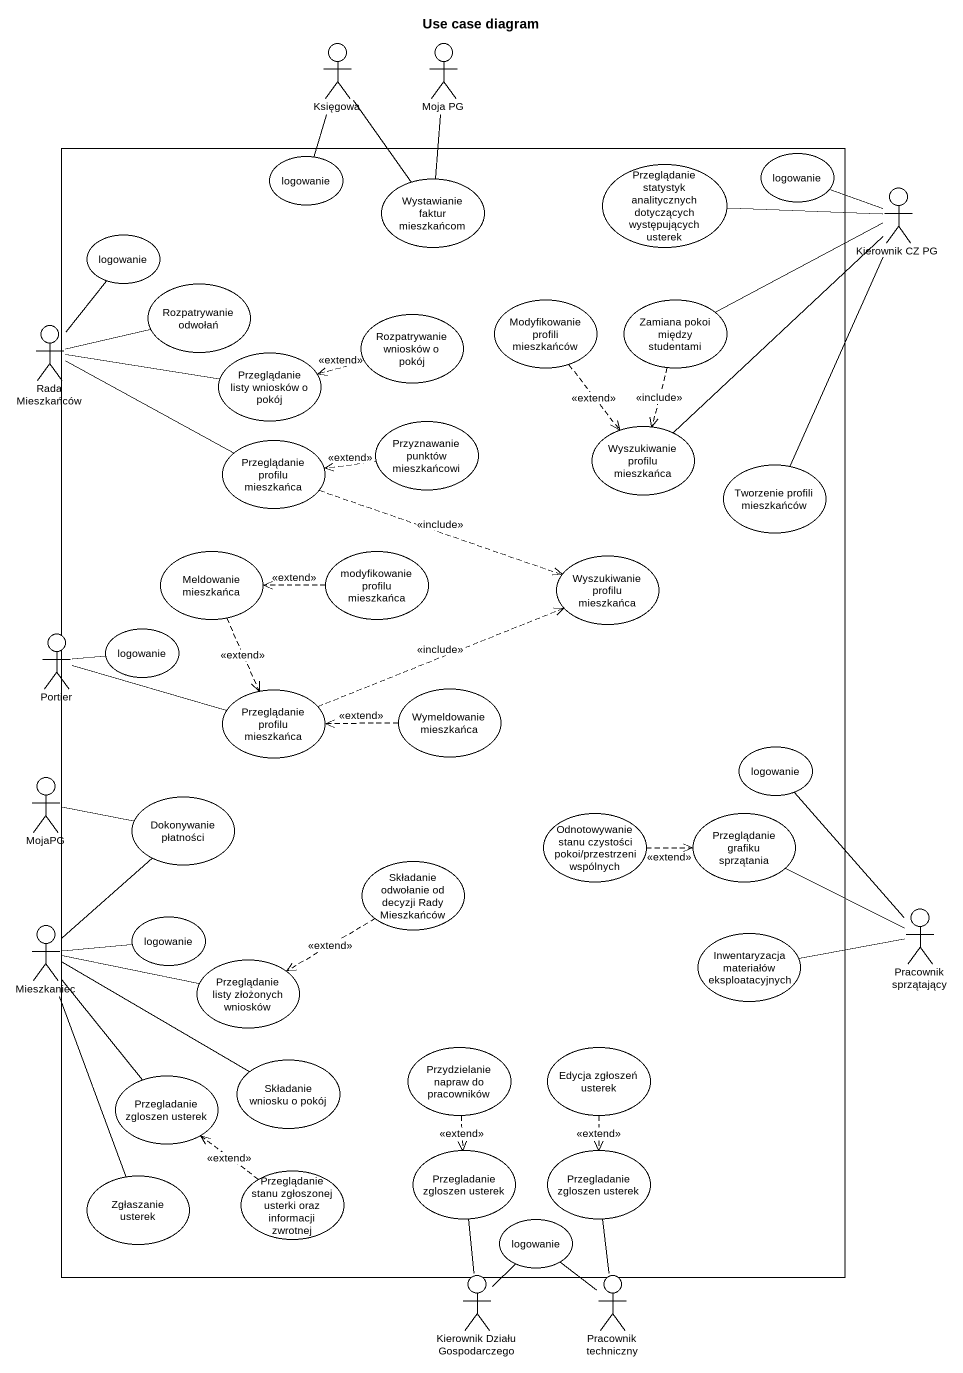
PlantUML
@startuml
title Use case diagram
actor Księgowa
actor "Moja PG" as Moja_PG
rectangle " " as rectangle1 {
  usecase logowanie
  usecase "Wystawianie faktur mieszkańcom" as Wystawianie_faktur
  usecase "Przeglądanie statystyk analitycznych dotyczących występujących usterek" as Przeglądanie_statystyk
  usecase "logowanie" as logowanie_2
  usecase "logowanie" as logowanie_3
  usecase "Rozpatrywanie odwołań" as Rozpatrywanie_odwołań
  usecase "Rozpatrywanie wniosków o pokój" as Rozpatrywanie_wniosków_o
  usecase "Modyfikowanie profili mieszkańców" as Modyfikowanie_profili
  usecase "Zamiana pokoi między studentami" as Zamiana_pokoi_między
  usecase "Przeglądanie listy wniosków o pokój" as Przeglądanie_listy_wniosków
  usecase "Przeglądanie profilu mieszkańca" as Przeglądanie_profilu
  usecase "Przyznawanie punktów mieszkańcowi" as Przyznawanie_punktów
  usecase "Wyszukiwanie profilu mieszkańca" as Wyszukiwanie_profilu
  usecase "Tworzenie profili mieszkańców" as Tworzenie_profili
  usecase "Meldowanie mieszkańca" as Meldowanie_mieszkańca
  usecase "modyfikowanie profilu mieszkańca" as modyfikowanie_profilu
  usecase "Wyszukiwanie profilu mieszkańca" as Wyszukiwanie_profilu_2
  usecase "logowanie" as logowanie_4
  usecase "Przeglądanie profilu mieszkańca" as Przeglądanie_profilu_2
  usecase "Wymeldowanie mieszkańca" as Wymeldowanie_mieszkańca
  usecase "logowanie" as logowanie_5
  usecase "Dokonywanie płatności" as Dokonywanie_płatności
  usecase "Odnotowywanie stanu czystości pokoi/przestrzeni wspólnych" as Odnotowywanie_stanu
  usecase "Przeglądanie grafiku sprzątania" as Przeglądanie_grafiku
  usecase "Składanie odwołanie od decyzji Rady Mieszkańców" as Składanie_odwołanie_od
  usecase "logowanie" as logowanie_6
  usecase "Inwentaryzacja materiałów eksploatacyjnych" as Inwentaryzacja_materiałów
  usecase "Przeglądanie listy złożonych wniosków" as Przeglądanie_listy
  usecase "Przegladanie zgloszen usterek" as Przegladanie_zgloszen
  usecase "Składanie wniosku o pokój" as Składanie_wniosku_o_pokój
  usecase "Przydzielanie napraw do pracowników" as Przydzielanie_napraw_do
  usecase "Edycja zgłoszeń usterek" as Edycja_zgłoszeń_usterek
  usecase "Przegladanie zgloszen usterek" as Przegladanie_zgloszen_2
  usecase "Przegladanie zgloszen usterek" as Przegladanie_zgloszen_3
  usecase "Zgłaszanie usterek" as Zgłaszanie_usterek
  usecase "Przeglądanie stanu zgłoszonej usterki oraz informacji zwrotnej" as Przeglądanie_stanu
  usecase "logowanie" as logowanie_7
}
actor "Kierownik CZ PG" as Kierownik_CZ_PG
actor "Rada Mieszkańców" as Rada_Mieszkańców
actor Portier
actor MojaPG
actor Mieszkaniec
actor "Pracownik sprzątający" as Pracownik_sprzątający
actor "Kierownik Działu Gospodarczego" as Kierownik_Działu
actor "Pracownik techniczny" as Pracownik_techniczny
Księgowa -- logowanie
Księgowa -- Wystawianie_faktur
Wystawianie_faktur -up- Moja_PG
Kierownik_CZ_PG -left- Przeglądanie_statystyk
Kierownik_CZ_PG -left- logowanie_2
Kierownik_CZ_PG -left- Zamiana_pokoi_między
Kierownik_CZ_PG -- Wyszukiwanie_profilu
Kierownik_CZ_PG -- Tworzenie_profili
logowanie_3 -- Rada_Mieszkańców
Rada_Mieszkańców -right- Rozpatrywanie_odwołań
Rada_Mieszkańców -right- Przeglądanie_profilu
Rozpatrywanie_wniosków_o .left.> Przeglądanie_listy_wniosków : <<extend>>
Modyfikowanie_profili ..> Wyszukiwanie_profilu : <<extend>>
Zamiana_pokoi_między ..> Wyszukiwanie_profilu : <<include>>
Przeglądanie_listy_wniosków -left- Rada_Mieszkańców
Przeglądanie_profilu .right.> Wyszukiwanie_profilu_2 : <<include>>
Przyznawanie_punktów .left.> Przeglądanie_profilu : <<extend>>
Meldowanie_mieszkańca ..> Przeglądanie_profilu_2 : <<extend>>
modyfikowanie_profilu .left.> Meldowanie_mieszkańca : <<extend>>
Portier -right- Przeglądanie_profilu_2
logowanie_4 -left- Portier
Przeglądanie_profilu_2 .right.> Wyszukiwanie_profilu_2 : <<include>>
Wymeldowanie_mieszkańca .left.> Przeglądanie_profilu_2 : <<extend>>
Dokonywanie_płatności -left- MojaPG
Dokonywanie_płatności -- Mieszkaniec
Odnotowywanie_stanu .right.> Przeglądanie_grafiku : <<extend>>
Przeglądanie_grafiku -right- Pracownik_sprzątający
Składanie_odwołanie_od .left.> Przeglądanie_listy : <<extend>>
Mieszkaniec -right- logowanie_6
Mieszkaniec -- Przegladanie_zgloszen
Mieszkaniec -right- Składanie_wniosku_o_pokój
Mieszkaniec -- Zgłaszanie_usterek
Inwentaryzacja_materiałów -right- Pracownik_sprzątający
Pracownik_sprzątający -up- logowanie_5
Przeglądanie_listy -left- Mieszkaniec
Przydzielanie_napraw_do ..> Przegladanie_zgloszen_2 : <<extend>>
Edycja_zgłoszeń_usterek ..> Przegladanie_zgloszen_3 : <<extend>>
Przegladanie_zgloszen_2 -- Kierownik_Działu
Przeglądanie_stanu .up.> Przegladanie_zgloszen : <<extend>>
Kierownik_Działu -up- logowanie_7
Pracownik_techniczny -up- Przegladanie_zgloszen_3
Pracownik_techniczny -up- logowanie_7
@enduml
